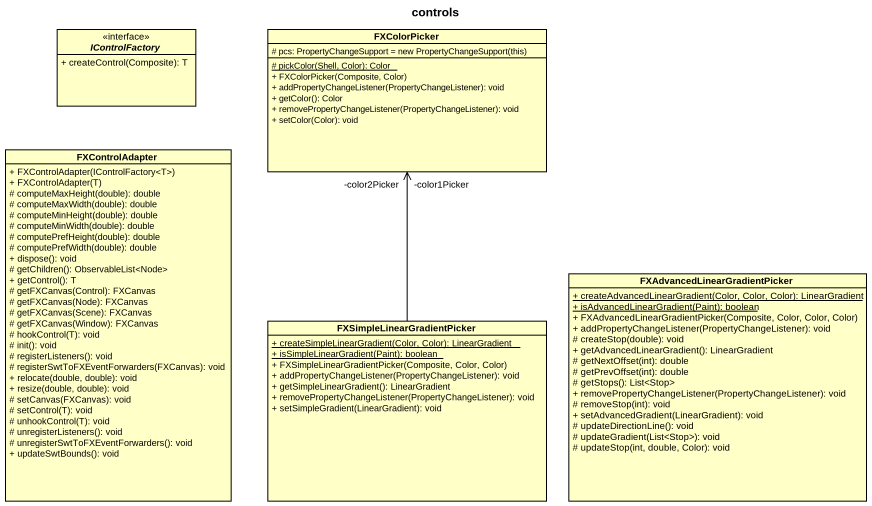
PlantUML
@startuml
title controls
hide circle
hide empty members
skinparam classAttributeIconSize 0
interface IControlFactory <<interface>> #FFFFC8 {
  + createControl(Composite): T
}
class FXColorPicker #FFFFC8 {
  {field} # pcs: PropertyChangeSupport = new PropertyChangeSupport(this)
  {static} # pickColor(Shell, Color): Color
  + FXColorPicker(Composite, Color)
  + addPropertyChangeListener(PropertyChangeListener): void
  + getColor(): Color
  + removePropertyChangeListener(PropertyChangeListener): void
  + setColor(Color): void
}
class FXControlAdapter #FFFFC8 {
  + FXControlAdapter(IControlFactory<T>)
  + FXControlAdapter(T)
  # computeMaxHeight(double): double
  # computeMaxWidth(double): double
  # computeMinHeight(double): double
  # computeMinWidth(double): double
  # computePrefHeight(double): double
  # computePrefWidth(double): double
  + dispose(): void
  # getChildren(): ObservableList<Node>
  + getControl(): T
  # getFXCanvas(Control): FXCanvas
  # getFXCanvas(Node): FXCanvas
  # getFXCanvas(Scene): FXCanvas
  # getFXCanvas(Window): FXCanvas
  # hookControl(T): void
  # init(): void
  # registerListeners(): void
  # registerSwtToFXEventForwarders(FXCanvas): void
  + relocate(double, double): void
  + resize(double, double): void
  # setCanvas(FXCanvas): void
  # setControl(T): void
  # unhookControl(T): void
  # unregisterListeners(): void
  # unregisterSwtToFXEventForwarders(): void
  + updateSwtBounds(): void
}
class "FXAdvancedLinearGradientPicker" as FXAdvancedLinearGradientPick #FFFFC8 {
  {static} + createAdvancedLinearGradient(Color, Color, Color): LinearGradient
  {static} + isAdvancedLinearGradient(Paint): boolean
  + FXAdvancedLinearGradientPicker(Composite, Color, Color, Color)
  + addPropertyChangeListener(PropertyChangeListener): void
  # createStop(double): void
  + getAdvancedLinearGradient(): LinearGradient
  # getNextOffset(int): double
  # getPrevOffset(int): double
  # getStops(): List<Stop>
  + removePropertyChangeListener(PropertyChangeListener): void
  # removeStop(int): void
  + setAdvancedGradient(LinearGradient): void
  # updateDirectionLine(): void
  # updateGradient(List<Stop>): void
  # updateStop(int, double, Color): void
}
class FXSimpleLinearGradientPicker #FFFFC8 {
  {static} + createSimpleLinearGradient(Color, Color): LinearGradient
  {static} + isSimpleLinearGradient(Paint): boolean
  + FXSimpleLinearGradientPicker(Composite, Color, Color)
  + addPropertyChangeListener(PropertyChangeListener): void
  + getSimpleLinearGradient(): LinearGradient
  + removePropertyChangeListener(PropertyChangeListener): void
  + setSimpleGradient(LinearGradient): void
}
FXSimpleLinearGradientPicker -up-> "-color1Picker" FXColorPicker
FXSimpleLinearGradientPicker -up-> "-color2Picker" FXColorPicker
@enduml
